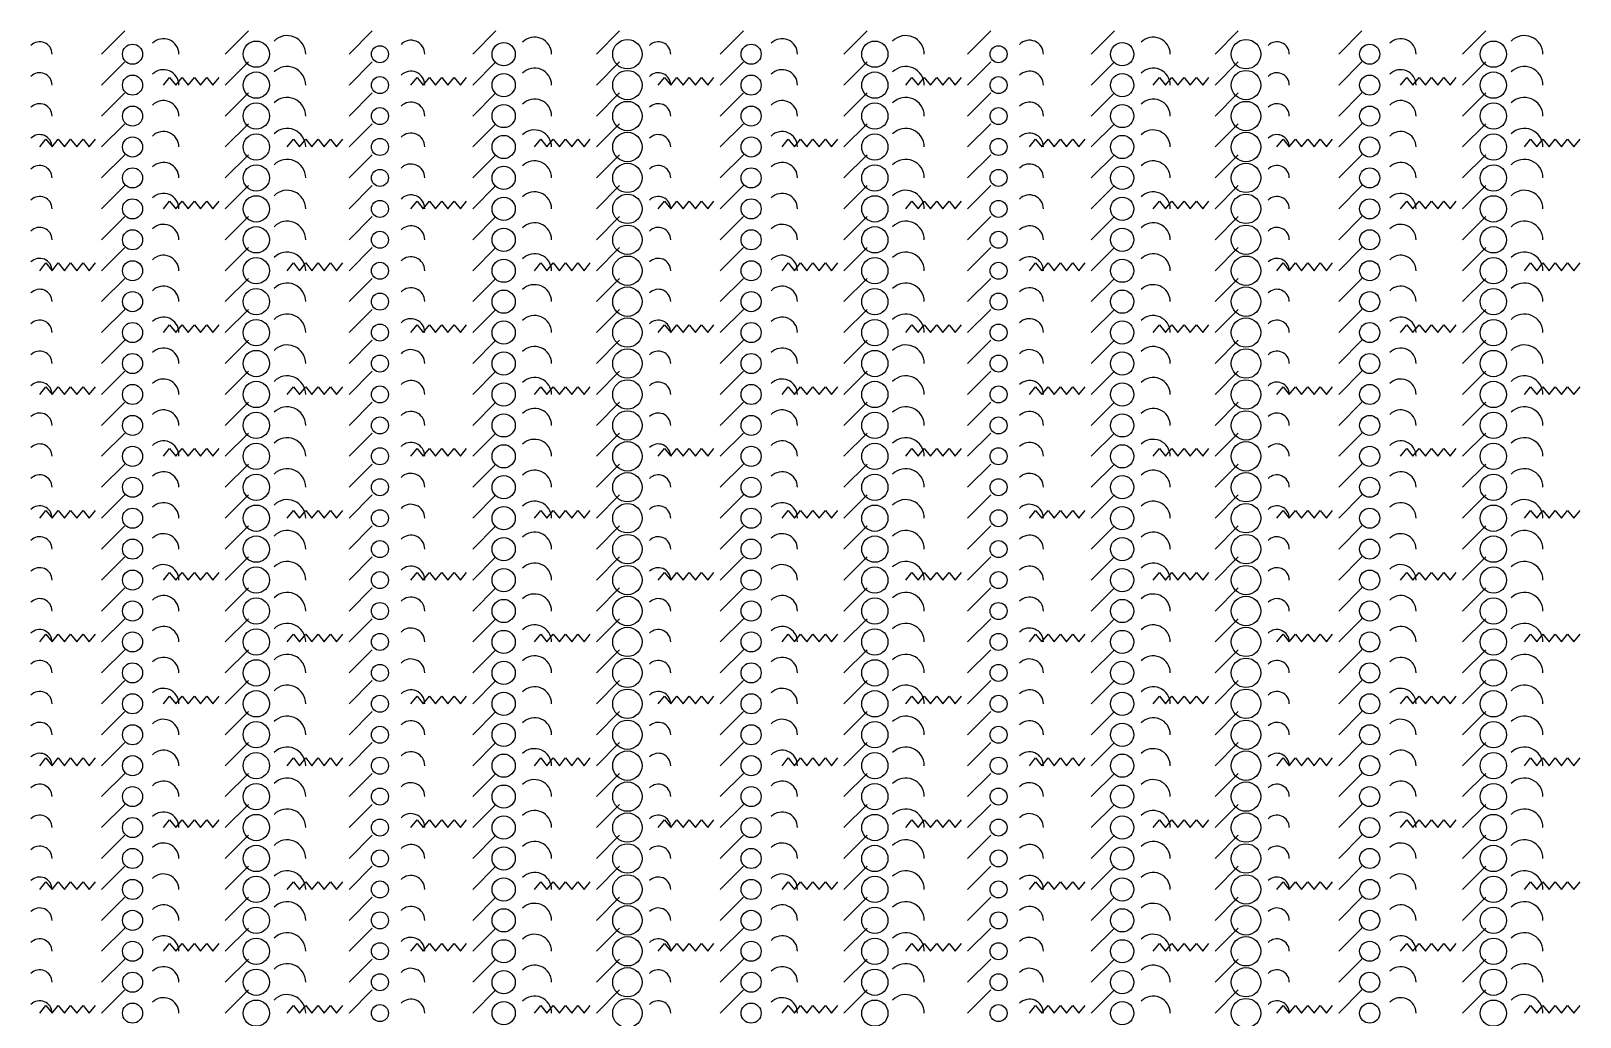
# Model space of a CAD drawing. Extents: x 0 to 1996, y -10 to 19965.
# Drawn here: x 994 to 1996, y 4358 to 4995 of the extents above; entities that cross this region are included whole.
import ezdxf

# ---------------------------------------------------------------- set-up
doc = ezdxf.new("R2010")
doc.units = 0

msp = doc.modelspace()

# ---------------------------------------------------------------- linework, layer by layer
for p, q in [((1040, 4980), (1055, 4995)), ((1120, 4980), (1135, 4995)), ((1200, 4980), (1215, 4995)), ((1280, 4980), (1295, 4995)), ((1360, 4980), (1375, 4995)), ((1440, 4980), (1455, 4995)), ((1520, 4980), (1535, 4995)), ((1600, 4980), (1615, 4995)), ((1680, 4980), (1695, 4995)), ((1760, 4980), (1775, 4995)), ((1840, 4980), (1855, 4995)), ((1920, 4980), (1935, 4995)), ((1040, 4960), (1055, 4975)), ((1120, 4960), (1135, 4975)), ((1200, 4960), (1215, 4975)), ((1280, 4960), (1295, 4975)), ((1360, 4960), (1375, 4975)), ((1440, 4960), (1455, 4975)), ((1520, 4960), (1535, 4975)), ((1600, 4960), (1615, 4975)), ((1680, 4960), (1695, 4975)), ((1760, 4960), (1775, 4975)), ((1840, 4960), (1855, 4975)), ((1920, 4960), (1935, 4975)), ((1040, 4940), (1055, 4955)), ((1120, 4940), (1135, 4955)), ((1200, 4940), (1215, 4955)), ((1280, 4940), (1295, 4955)), ((1360, 4940), (1375, 4955)), ((1440, 4940), (1455, 4955)), ((1520, 4940), (1535, 4955)), ((1600, 4940), (1615, 4955)), ((1680, 4940), (1695, 4955)), ((1760, 4940), (1775, 4955)), ((1840, 4940), (1855, 4955)), ((1920, 4940), (1935, 4955)), ((1040, 4920), (1055, 4935)), ((1120, 4920), (1135, 4935)), ((1200, 4920), (1215, 4935)), ((1280, 4920), (1295, 4935)), ((1360, 4920), (1375, 4935)), ((1440, 4920), (1455, 4935)), ((1520, 4920), (1535, 4935)), ((1600, 4920), (1615, 4935)), ((1680, 4920), (1695, 4935)), ((1760, 4920), (1775, 4935)), ((1840, 4920), (1855, 4935)), ((1920, 4920), (1935, 4935)), ((1040, 4900), (1055, 4915)), ((1120, 4900), (1135, 4915)), ((1200, 4900), (1215, 4915)), ((1280, 4900), (1295, 4915)), ((1360, 4900), (1375, 4915)), ((1440, 4900), (1455, 4915)), ((1520, 4900), (1535, 4915)), ((1600, 4900), (1615, 4915)), ((1680, 4900), (1695, 4915)), ((1760, 4900), (1775, 4915)), ((1840, 4900), (1855, 4915)), ((1920, 4900), (1935, 4915)), ((1040, 4880), (1055, 4895)), ((1120, 4880), (1135, 4895)), ((1200, 4880), (1215, 4895)), ((1280, 4880), (1295, 4895)), ((1360, 4880), (1375, 4895)), ((1440, 4880), (1455, 4895)), ((1520, 4880), (1535, 4895)), ((1600, 4880), (1615, 4895)), ((1680, 4880), (1695, 4895)), ((1760, 4880), (1775, 4895)), ((1840, 4880), (1855, 4895)), ((1920, 4880), (1935, 4895)), ((1040, 4860), (1055, 4875)), ((1120, 4860), (1135, 4875)), ((1200, 4860), (1215, 4875)), ((1280, 4860), (1295, 4875)), ((1360, 4860), (1375, 4875)), ((1440, 4860), (1455, 4875)), ((1520, 4860), (1535, 4875)), ((1600, 4860), (1615, 4875)), ((1680, 4860), (1695, 4875)), ((1760, 4860), (1775, 4875)), ((1840, 4860), (1855, 4875)), ((1920, 4860), (1935, 4875)), ((1040, 4840), (1055, 4855)), ((1120, 4840), (1135, 4855)), ((1200, 4840), (1215, 4855)), ((1280, 4840), (1295, 4855)), ((1360, 4840), (1375, 4855)), ((1440, 4840), (1455, 4855)), ((1520, 4840), (1535, 4855)), ((1600, 4840), (1615, 4855)), ((1680, 4840), (1695, 4855)), ((1760, 4840), (1775, 4855)), ((1840, 4840), (1855, 4855)), ((1920, 4840), (1935, 4855)), ((1040, 4820), (1055, 4835)), ((1120, 4820), (1135, 4835)), ((1200, 4820), (1215, 4835)), ((1280, 4820), (1295, 4835)), ((1360, 4820), (1375, 4835)), ((1440, 4820), (1455, 4835)), ((1520, 4820), (1535, 4835)), ((1600, 4820), (1615, 4835)), ((1680, 4820), (1695, 4835)), ((1760, 4820), (1775, 4835)), ((1840, 4820), (1855, 4835)), ((1920, 4820), (1935, 4835)), ((1040, 4800), (1055, 4815)), ((1120, 4800), (1135, 4815)), ((1200, 4800), (1215, 4815)), ((1280, 4800), (1295, 4815)), ((1360, 4800), (1375, 4815)), ((1440, 4800), (1455, 4815)), ((1520, 4800), (1535, 4815)), ((1600, 4800), (1615, 4815)), ((1680, 4800), (1695, 4815)), ((1760, 4800), (1775, 4815)), ((1840, 4800), (1855, 4815)), ((1920, 4800), (1935, 4815)), ((1040, 4780), (1055, 4795)), ((1120, 4780), (1135, 4795)), ((1200, 4780), (1215, 4795)), ((1280, 4780), (1295, 4795)), ((1360, 4780), (1375, 4795)), ((1440, 4780), (1455, 4795)), ((1520, 4780), (1535, 4795)), ((1600, 4780), (1615, 4795)), ((1680, 4780), (1695, 4795)), ((1760, 4780), (1775, 4795)), ((1840, 4780), (1855, 4795)), ((1920, 4780), (1935, 4795)), ((1040, 4760), (1055, 4775)), ((1120, 4760), (1135, 4775)), ((1200, 4760), (1215, 4775)), ((1280, 4760), (1295, 4775)), ((1360, 4760), (1375, 4775)), ((1440, 4760), (1455, 4775)), ((1520, 4760), (1535, 4775)), ((1600, 4760), (1615, 4775)), ((1680, 4760), (1695, 4775)), ((1760, 4760), (1775, 4775)), ((1840, 4760), (1855, 4775)), ((1920, 4760), (1935, 4775)), ((1040, 4740), (1055, 4755)), ((1120, 4740), (1135, 4755)), ((1200, 4740), (1215, 4755)), ((1280, 4740), (1295, 4755)), ((1360, 4740), (1375, 4755)), ((1440, 4740), (1455, 4755)), ((1520, 4740), (1535, 4755)), ((1600, 4740), (1615, 4755)), ((1680, 4740), (1695, 4755)), ((1760, 4740), (1775, 4755)), ((1840, 4740), (1855, 4755)), ((1920, 4740), (1935, 4755)), ((1040, 4720), (1055, 4735)), ((1120, 4720), (1135, 4735)), ((1200, 4720), (1215, 4735)), ((1280, 4720), (1295, 4735)), ((1360, 4720), (1375, 4735)), ((1440, 4720), (1455, 4735)), ((1520, 4720), (1535, 4735)), ((1600, 4720), (1615, 4735)), ((1680, 4720), (1695, 4735)), ((1760, 4720), (1775, 4735)), ((1840, 4720), (1855, 4735)), ((1920, 4720), (1935, 4735)), ((1040, 4700), (1055, 4715)), ((1120, 4700), (1135, 4715)), ((1200, 4700), (1215, 4715)), ((1280, 4700), (1295, 4715)), ((1360, 4700), (1375, 4715)), ((1440, 4700), (1455, 4715)), ((1520, 4700), (1535, 4715)), ((1600, 4700), (1615, 4715)), ((1680, 4700), (1695, 4715)), ((1760, 4700), (1775, 4715)), ((1840, 4700), (1855, 4715)), ((1920, 4700), (1935, 4715)), ((1040, 4680), (1055, 4695)), ((1120, 4680), (1135, 4695)), ((1200, 4680), (1215, 4695)), ((1280, 4680), (1295, 4695)), ((1360, 4680), (1375, 4695)), ((1440, 4680), (1455, 4695)), ((1520, 4680), (1535, 4695)), ((1600, 4680), (1615, 4695)), ((1680, 4680), (1695, 4695)), ((1760, 4680), (1775, 4695)), ((1840, 4680), (1855, 4695)), ((1920, 4680), (1935, 4695)), ((1040, 4660), (1055, 4675)), ((1120, 4660), (1135, 4675)), ((1200, 4660), (1215, 4675)), ((1280, 4660), (1295, 4675)), ((1360, 4660), (1375, 4675)), ((1440, 4660), (1455, 4675)), ((1520, 4660), (1535, 4675)), ((1600, 4660), (1615, 4675)), ((1680, 4660), (1695, 4675)), ((1760, 4660), (1775, 4675)), ((1840, 4660), (1855, 4675)), ((1920, 4660), (1935, 4675)), ((1040, 4640), (1055, 4655)), ((1120, 4640), (1135, 4655)), ((1200, 4640), (1215, 4655)), ((1280, 4640), (1295, 4655)), ((1360, 4640), (1375, 4655)), ((1440, 4640), (1455, 4655)), ((1520, 4640), (1535, 4655)), ((1600, 4640), (1615, 4655)), ((1680, 4640), (1695, 4655)), ((1760, 4640), (1775, 4655)), ((1840, 4640), (1855, 4655)), ((1920, 4640), (1935, 4655)), ((1040, 4620), (1055, 4635)), ((1120, 4620), (1135, 4635)), ((1200, 4620), (1215, 4635)), ((1280, 4620), (1295, 4635)), ((1360, 4620), (1375, 4635)), ((1440, 4620), (1455, 4635)), ((1520, 4620), (1535, 4635)), ((1600, 4620), (1615, 4635)), ((1680, 4620), (1695, 4635)), ((1760, 4620), (1775, 4635)), ((1840, 4620), (1855, 4635)), ((1920, 4620), (1935, 4635)), ((1040, 4600), (1055, 4615)), ((1120, 4600), (1135, 4615)), ((1200, 4600), (1215, 4615)), ((1280, 4600), (1295, 4615)), ((1360, 4600), (1375, 4615)), ((1440, 4600), (1455, 4615)), ((1520, 4600), (1535, 4615)), ((1600, 4600), (1615, 4615)), ((1680, 4600), (1695, 4615)), ((1760, 4600), (1775, 4615)), ((1840, 4600), (1855, 4615)), ((1920, 4600), (1935, 4615)), ((1040, 4580), (1055, 4595)), ((1120, 4580), (1135, 4595)), ((1200, 4580), (1215, 4595)), ((1280, 4580), (1295, 4595)), ((1360, 4580), (1375, 4595)), ((1440, 4580), (1455, 4595)), ((1520, 4580), (1535, 4595)), ((1600, 4580), (1615, 4595)), ((1680, 4580), (1695, 4595)), ((1760, 4580), (1775, 4595)), ((1840, 4580), (1855, 4595)), ((1920, 4580), (1935, 4595)), ((1040, 4560), (1055, 4575)), ((1120, 4560), (1135, 4575)), ((1200, 4560), (1215, 4575)), ((1280, 4560), (1295, 4575)), ((1360, 4560), (1375, 4575)), ((1440, 4560), (1455, 4575)), ((1520, 4560), (1535, 4575)), ((1600, 4560), (1615, 4575)), ((1680, 4560), (1695, 4575)), ((1760, 4560), (1775, 4575)), ((1840, 4560), (1855, 4575)), ((1920, 4560), (1935, 4575)), ((1040, 4540), (1055, 4555)), ((1120, 4540), (1135, 4555)), ((1200, 4540), (1215, 4555)), ((1280, 4540), (1295, 4555)), ((1360, 4540), (1375, 4555)), ((1440, 4540), (1455, 4555)), ((1520, 4540), (1535, 4555)), ((1600, 4540), (1615, 4555)), ((1680, 4540), (1695, 4555)), ((1760, 4540), (1775, 4555)), ((1840, 4540), (1855, 4555)), ((1920, 4540), (1935, 4555)), ((1040, 4520), (1055, 4535)), ((1120, 4520), (1135, 4535)), ((1200, 4520), (1215, 4535)), ((1280, 4520), (1295, 4535)), ((1360, 4520), (1375, 4535)), ((1440, 4520), (1455, 4535)), ((1520, 4520), (1535, 4535)), ((1600, 4520), (1615, 4535)), ((1680, 4520), (1695, 4535)), ((1760, 4520), (1775, 4535)), ((1840, 4520), (1855, 4535)), ((1920, 4520), (1935, 4535)), ((1040, 4500), (1055, 4515)), ((1120, 4500), (1135, 4515)), ((1200, 4500), (1215, 4515)), ((1280, 4500), (1295, 4515)), ((1360, 4500), (1375, 4515)), ((1440, 4500), (1455, 4515)), ((1520, 4500), (1535, 4515)), ((1600, 4500), (1615, 4515)), ((1680, 4500), (1695, 4515)), ((1760, 4500), (1775, 4515)), ((1840, 4500), (1855, 4515)), ((1920, 4500), (1935, 4515)), ((1040, 4480), (1055, 4495)), ((1120, 4480), (1135, 4495)), ((1200, 4480), (1215, 4495)), ((1280, 4480), (1295, 4495)), ((1360, 4480), (1375, 4495)), ((1440, 4480), (1455, 4495)), ((1520, 4480), (1535, 4495)), ((1600, 4480), (1615, 4495)), ((1680, 4480), (1695, 4495)), ((1760, 4480), (1775, 4495)), ((1840, 4480), (1855, 4495)), ((1920, 4480), (1935, 4495)), ((1040, 4460), (1055, 4475)), ((1120, 4460), (1135, 4475)), ((1200, 4460), (1215, 4475)), ((1280, 4460), (1295, 4475)), ((1360, 4460), (1375, 4475)), ((1440, 4460), (1455, 4475)), ((1520, 4460), (1535, 4475)), ((1600, 4460), (1615, 4475)), ((1680, 4460), (1695, 4475)), ((1760, 4460), (1775, 4475)), ((1840, 4460), (1855, 4475)), ((1920, 4460), (1935, 4475)), ((1040, 4440), (1055, 4455)), ((1120, 4440), (1135, 4455)), ((1200, 4440), (1215, 4455)), ((1280, 4440), (1295, 4455)), ((1360, 4440), (1375, 4455)), ((1440, 4440), (1455, 4455)), ((1520, 4440), (1535, 4455)), ((1600, 4440), (1615, 4455)), ((1680, 4440), (1695, 4455)), ((1760, 4440), (1775, 4455)), ((1840, 4440), (1855, 4455)), ((1920, 4440), (1935, 4455)), ((1040, 4420), (1055, 4435)), ((1120, 4420), (1135, 4435)), ((1200, 4420), (1215, 4435)), ((1280, 4420), (1295, 4435)), ((1360, 4420), (1375, 4435)), ((1440, 4420), (1455, 4435)), ((1520, 4420), (1535, 4435)), ((1600, 4420), (1615, 4435)), ((1680, 4420), (1695, 4435)), ((1760, 4420), (1775, 4435)), ((1840, 4420), (1855, 4435)), ((1920, 4420), (1935, 4435)), ((1040, 4400), (1055, 4415)), ((1120, 4400), (1135, 4415)), ((1200, 4400), (1215, 4415)), ((1280, 4400), (1295, 4415)), ((1360, 4400), (1375, 4415)), ((1440, 4400), (1455, 4415)), ((1520, 4400), (1535, 4415)), ((1600, 4400), (1615, 4415)), ((1680, 4400), (1695, 4415)), ((1760, 4400), (1775, 4415)), ((1840, 4400), (1855, 4415)), ((1920, 4400), (1935, 4415)), ((1040, 4380), (1055, 4395)), ((1120, 4380), (1135, 4395)), ((1200, 4380), (1215, 4395)), ((1280, 4380), (1295, 4395)), ((1360, 4380), (1375, 4395)), ((1440, 4380), (1455, 4395)), ((1520, 4380), (1535, 4395)), ((1600, 4380), (1615, 4395)), ((1680, 4380), (1695, 4395)), ((1760, 4380), (1775, 4395)), ((1840, 4380), (1855, 4395)), ((1920, 4380), (1935, 4395)), ((1040, 4360), (1055, 4375)), ((1120, 4360), (1135, 4375)), ((1200, 4360), (1215, 4375)), ((1280, 4360), (1295, 4375)), ((1360, 4360), (1375, 4375)), ((1440, 4360), (1455, 4375)), ((1520, 4360), (1535, 4375)), ((1600, 4360), (1615, 4375)), ((1680, 4360), (1695, 4375)), ((1760, 4360), (1775, 4375)), ((1840, 4360), (1855, 4375)), ((1920, 4360), (1935, 4375))]:
    msp.add_line(p, q)
for points in [[(1080, 4960), (1084, 4965), (1088, 4960), (1092, 4965), (1096, 4960), (1100, 4965), (1104, 4960), (1108, 4965), (1112, 4960), (1116, 4965)], [(1240, 4960), (1244, 4965), (1248, 4960), (1252, 4965), (1256, 4960), (1260, 4965), (1264, 4960), (1268, 4965), (1272, 4960), (1276, 4965)], [(1400, 4960), (1404, 4965), (1408, 4960), (1412, 4965), (1416, 4960), (1420, 4965), (1424, 4960), (1428, 4965), (1432, 4960), (1436, 4965)], [(1560, 4960), (1564, 4965), (1568, 4960), (1572, 4965), (1576, 4960), (1580, 4965), (1584, 4960), (1588, 4965), (1592, 4960), (1596, 4965)], [(1720, 4960), (1724, 4965), (1728, 4960), (1732, 4965), (1736, 4960), (1740, 4965), (1744, 4960), (1748, 4965), (1752, 4960), (1756, 4965)], [(1880, 4960), (1884, 4965), (1888, 4960), (1892, 4965), (1896, 4960), (1900, 4965), (1904, 4960), (1908, 4965), (1912, 4960), (1916, 4965)], [(1000, 4920), (1004, 4925), (1008, 4920), (1012, 4925), (1016, 4920), (1020, 4925), (1024, 4920), (1028, 4925), (1032, 4920), (1036, 4925)], [(1160, 4920), (1164, 4925), (1168, 4920), (1172, 4925), (1176, 4920), (1180, 4925), (1184, 4920), (1188, 4925), (1192, 4920), (1196, 4925)], [(1320, 4920), (1324, 4925), (1328, 4920), (1332, 4925), (1336, 4920), (1340, 4925), (1344, 4920), (1348, 4925), (1352, 4920), (1356, 4925)], [(1480, 4920), (1484, 4925), (1488, 4920), (1492, 4925), (1496, 4920), (1500, 4925), (1504, 4920), (1508, 4925), (1512, 4920), (1516, 4925)], [(1640, 4920), (1644, 4925), (1648, 4920), (1652, 4925), (1656, 4920), (1660, 4925), (1664, 4920), (1668, 4925), (1672, 4920), (1676, 4925)], [(1800, 4920), (1804, 4925), (1808, 4920), (1812, 4925), (1816, 4920), (1820, 4925), (1824, 4920), (1828, 4925), (1832, 4920), (1836, 4925)], [(1960, 4920), (1964, 4925), (1968, 4920), (1972, 4925), (1976, 4920), (1980, 4925), (1984, 4920), (1988, 4925), (1992, 4920), (1996, 4925)], [(1080, 4880), (1084, 4885), (1088, 4880), (1092, 4885), (1096, 4880), (1100, 4885), (1104, 4880), (1108, 4885), (1112, 4880), (1116, 4885)], [(1240, 4880), (1244, 4885), (1248, 4880), (1252, 4885), (1256, 4880), (1260, 4885), (1264, 4880), (1268, 4885), (1272, 4880), (1276, 4885)], [(1400, 4880), (1404, 4885), (1408, 4880), (1412, 4885), (1416, 4880), (1420, 4885), (1424, 4880), (1428, 4885), (1432, 4880), (1436, 4885)], [(1560, 4880), (1564, 4885), (1568, 4880), (1572, 4885), (1576, 4880), (1580, 4885), (1584, 4880), (1588, 4885), (1592, 4880), (1596, 4885)], [(1720, 4880), (1724, 4885), (1728, 4880), (1732, 4885), (1736, 4880), (1740, 4885), (1744, 4880), (1748, 4885), (1752, 4880), (1756, 4885)], [(1880, 4880), (1884, 4885), (1888, 4880), (1892, 4885), (1896, 4880), (1900, 4885), (1904, 4880), (1908, 4885), (1912, 4880), (1916, 4885)], [(1000, 4840), (1004, 4845), (1008, 4840), (1012, 4845), (1016, 4840), (1020, 4845), (1024, 4840), (1028, 4845), (1032, 4840), (1036, 4845)], [(1160, 4840), (1164, 4845), (1168, 4840), (1172, 4845), (1176, 4840), (1180, 4845), (1184, 4840), (1188, 4845), (1192, 4840), (1196, 4845)], [(1320, 4840), (1324, 4845), (1328, 4840), (1332, 4845), (1336, 4840), (1340, 4845), (1344, 4840), (1348, 4845), (1352, 4840), (1356, 4845)], [(1480, 4840), (1484, 4845), (1488, 4840), (1492, 4845), (1496, 4840), (1500, 4845), (1504, 4840), (1508, 4845), (1512, 4840), (1516, 4845)], [(1640, 4840), (1644, 4845), (1648, 4840), (1652, 4845), (1656, 4840), (1660, 4845), (1664, 4840), (1668, 4845), (1672, 4840), (1676, 4845)], [(1800, 4840), (1804, 4845), (1808, 4840), (1812, 4845), (1816, 4840), (1820, 4845), (1824, 4840), (1828, 4845), (1832, 4840), (1836, 4845)], [(1960, 4840), (1964, 4845), (1968, 4840), (1972, 4845), (1976, 4840), (1980, 4845), (1984, 4840), (1988, 4845), (1992, 4840), (1996, 4845)], [(1080, 4800), (1084, 4805), (1088, 4800), (1092, 4805), (1096, 4800), (1100, 4805), (1104, 4800), (1108, 4805), (1112, 4800), (1116, 4805)], [(1240, 4800), (1244, 4805), (1248, 4800), (1252, 4805), (1256, 4800), (1260, 4805), (1264, 4800), (1268, 4805), (1272, 4800), (1276, 4805)], [(1400, 4800), (1404, 4805), (1408, 4800), (1412, 4805), (1416, 4800), (1420, 4805), (1424, 4800), (1428, 4805), (1432, 4800), (1436, 4805)], [(1560, 4800), (1564, 4805), (1568, 4800), (1572, 4805), (1576, 4800), (1580, 4805), (1584, 4800), (1588, 4805), (1592, 4800), (1596, 4805)], [(1720, 4800), (1724, 4805), (1728, 4800), (1732, 4805), (1736, 4800), (1740, 4805), (1744, 4800), (1748, 4805), (1752, 4800), (1756, 4805)], [(1880, 4800), (1884, 4805), (1888, 4800), (1892, 4805), (1896, 4800), (1900, 4805), (1904, 4800), (1908, 4805), (1912, 4800), (1916, 4805)], [(1000, 4760), (1004, 4765), (1008, 4760), (1012, 4765), (1016, 4760), (1020, 4765), (1024, 4760), (1028, 4765), (1032, 4760), (1036, 4765)], [(1160, 4760), (1164, 4765), (1168, 4760), (1172, 4765), (1176, 4760), (1180, 4765), (1184, 4760), (1188, 4765), (1192, 4760), (1196, 4765)], [(1320, 4760), (1324, 4765), (1328, 4760), (1332, 4765), (1336, 4760), (1340, 4765), (1344, 4760), (1348, 4765), (1352, 4760), (1356, 4765)], [(1480, 4760), (1484, 4765), (1488, 4760), (1492, 4765), (1496, 4760), (1500, 4765), (1504, 4760), (1508, 4765), (1512, 4760), (1516, 4765)], [(1640, 4760), (1644, 4765), (1648, 4760), (1652, 4765), (1656, 4760), (1660, 4765), (1664, 4760), (1668, 4765), (1672, 4760), (1676, 4765)], [(1800, 4760), (1804, 4765), (1808, 4760), (1812, 4765), (1816, 4760), (1820, 4765), (1824, 4760), (1828, 4765), (1832, 4760), (1836, 4765)], [(1960, 4760), (1964, 4765), (1968, 4760), (1972, 4765), (1976, 4760), (1980, 4765), (1984, 4760), (1988, 4765), (1992, 4760), (1996, 4765)], [(1080, 4720), (1084, 4725), (1088, 4720), (1092, 4725), (1096, 4720), (1100, 4725), (1104, 4720), (1108, 4725), (1112, 4720), (1116, 4725)], [(1240, 4720), (1244, 4725), (1248, 4720), (1252, 4725), (1256, 4720), (1260, 4725), (1264, 4720), (1268, 4725), (1272, 4720), (1276, 4725)], [(1400, 4720), (1404, 4725), (1408, 4720), (1412, 4725), (1416, 4720), (1420, 4725), (1424, 4720), (1428, 4725), (1432, 4720), (1436, 4725)], [(1560, 4720), (1564, 4725), (1568, 4720), (1572, 4725), (1576, 4720), (1580, 4725), (1584, 4720), (1588, 4725), (1592, 4720), (1596, 4725)], [(1720, 4720), (1724, 4725), (1728, 4720), (1732, 4725), (1736, 4720), (1740, 4725), (1744, 4720), (1748, 4725), (1752, 4720), (1756, 4725)], [(1880, 4720), (1884, 4725), (1888, 4720), (1892, 4725), (1896, 4720), (1900, 4725), (1904, 4720), (1908, 4725), (1912, 4720), (1916, 4725)], [(1000, 4680), (1004, 4685), (1008, 4680), (1012, 4685), (1016, 4680), (1020, 4685), (1024, 4680), (1028, 4685), (1032, 4680), (1036, 4685)], [(1160, 4680), (1164, 4685), (1168, 4680), (1172, 4685), (1176, 4680), (1180, 4685), (1184, 4680), (1188, 4685), (1192, 4680), (1196, 4685)], [(1320, 4680), (1324, 4685), (1328, 4680), (1332, 4685), (1336, 4680), (1340, 4685), (1344, 4680), (1348, 4685), (1352, 4680), (1356, 4685)], [(1480, 4680), (1484, 4685), (1488, 4680), (1492, 4685), (1496, 4680), (1500, 4685), (1504, 4680), (1508, 4685), (1512, 4680), (1516, 4685)], [(1640, 4680), (1644, 4685), (1648, 4680), (1652, 4685), (1656, 4680), (1660, 4685), (1664, 4680), (1668, 4685), (1672, 4680), (1676, 4685)], [(1800, 4680), (1804, 4685), (1808, 4680), (1812, 4685), (1816, 4680), (1820, 4685), (1824, 4680), (1828, 4685), (1832, 4680), (1836, 4685)], [(1960, 4680), (1964, 4685), (1968, 4680), (1972, 4685), (1976, 4680), (1980, 4685), (1984, 4680), (1988, 4685), (1992, 4680), (1996, 4685)], [(1080, 4640), (1084, 4645), (1088, 4640), (1092, 4645), (1096, 4640), (1100, 4645), (1104, 4640), (1108, 4645), (1112, 4640), (1116, 4645)], [(1240, 4640), (1244, 4645), (1248, 4640), (1252, 4645), (1256, 4640), (1260, 4645), (1264, 4640), (1268, 4645), (1272, 4640), (1276, 4645)], [(1400, 4640), (1404, 4645), (1408, 4640), (1412, 4645), (1416, 4640), (1420, 4645), (1424, 4640), (1428, 4645), (1432, 4640), (1436, 4645)], [(1560, 4640), (1564, 4645), (1568, 4640), (1572, 4645), (1576, 4640), (1580, 4645), (1584, 4640), (1588, 4645), (1592, 4640), (1596, 4645)], [(1720, 4640), (1724, 4645), (1728, 4640), (1732, 4645), (1736, 4640), (1740, 4645), (1744, 4640), (1748, 4645), (1752, 4640), (1756, 4645)], [(1880, 4640), (1884, 4645), (1888, 4640), (1892, 4645), (1896, 4640), (1900, 4645), (1904, 4640), (1908, 4645), (1912, 4640), (1916, 4645)], [(1000, 4600), (1004, 4605), (1008, 4600), (1012, 4605), (1016, 4600), (1020, 4605), (1024, 4600), (1028, 4605), (1032, 4600), (1036, 4605)], [(1160, 4600), (1164, 4605), (1168, 4600), (1172, 4605), (1176, 4600), (1180, 4605), (1184, 4600), (1188, 4605), (1192, 4600), (1196, 4605)], [(1320, 4600), (1324, 4605), (1328, 4600), (1332, 4605), (1336, 4600), (1340, 4605), (1344, 4600), (1348, 4605), (1352, 4600), (1356, 4605)], [(1480, 4600), (1484, 4605), (1488, 4600), (1492, 4605), (1496, 4600), (1500, 4605), (1504, 4600), (1508, 4605), (1512, 4600), (1516, 4605)], [(1640, 4600), (1644, 4605), (1648, 4600), (1652, 4605), (1656, 4600), (1660, 4605), (1664, 4600), (1668, 4605), (1672, 4600), (1676, 4605)], [(1800, 4600), (1804, 4605), (1808, 4600), (1812, 4605), (1816, 4600), (1820, 4605), (1824, 4600), (1828, 4605), (1832, 4600), (1836, 4605)], [(1960, 4600), (1964, 4605), (1968, 4600), (1972, 4605), (1976, 4600), (1980, 4605), (1984, 4600), (1988, 4605), (1992, 4600), (1996, 4605)], [(1080, 4560), (1084, 4565), (1088, 4560), (1092, 4565), (1096, 4560), (1100, 4565), (1104, 4560), (1108, 4565), (1112, 4560), (1116, 4565)], [(1240, 4560), (1244, 4565), (1248, 4560), (1252, 4565), (1256, 4560), (1260, 4565), (1264, 4560), (1268, 4565), (1272, 4560), (1276, 4565)], [(1400, 4560), (1404, 4565), (1408, 4560), (1412, 4565), (1416, 4560), (1420, 4565), (1424, 4560), (1428, 4565), (1432, 4560), (1436, 4565)], [(1560, 4560), (1564, 4565), (1568, 4560), (1572, 4565), (1576, 4560), (1580, 4565), (1584, 4560), (1588, 4565), (1592, 4560), (1596, 4565)], [(1720, 4560), (1724, 4565), (1728, 4560), (1732, 4565), (1736, 4560), (1740, 4565), (1744, 4560), (1748, 4565), (1752, 4560), (1756, 4565)], [(1880, 4560), (1884, 4565), (1888, 4560), (1892, 4565), (1896, 4560), (1900, 4565), (1904, 4560), (1908, 4565), (1912, 4560), (1916, 4565)], [(1000, 4520), (1004, 4525), (1008, 4520), (1012, 4525), (1016, 4520), (1020, 4525), (1024, 4520), (1028, 4525), (1032, 4520), (1036, 4525)], [(1160, 4520), (1164, 4525), (1168, 4520), (1172, 4525), (1176, 4520), (1180, 4525), (1184, 4520), (1188, 4525), (1192, 4520), (1196, 4525)], [(1320, 4520), (1324, 4525), (1328, 4520), (1332, 4525), (1336, 4520), (1340, 4525), (1344, 4520), (1348, 4525), (1352, 4520), (1356, 4525)], [(1480, 4520), (1484, 4525), (1488, 4520), (1492, 4525), (1496, 4520), (1500, 4525), (1504, 4520), (1508, 4525), (1512, 4520), (1516, 4525)], [(1640, 4520), (1644, 4525), (1648, 4520), (1652, 4525), (1656, 4520), (1660, 4525), (1664, 4520), (1668, 4525), (1672, 4520), (1676, 4525)], [(1800, 4520), (1804, 4525), (1808, 4520), (1812, 4525), (1816, 4520), (1820, 4525), (1824, 4520), (1828, 4525), (1832, 4520), (1836, 4525)], [(1960, 4520), (1964, 4525), (1968, 4520), (1972, 4525), (1976, 4520), (1980, 4525), (1984, 4520), (1988, 4525), (1992, 4520), (1996, 4525)], [(1080, 4480), (1084, 4485), (1088, 4480), (1092, 4485), (1096, 4480), (1100, 4485), (1104, 4480), (1108, 4485), (1112, 4480), (1116, 4485)], [(1240, 4480), (1244, 4485), (1248, 4480), (1252, 4485), (1256, 4480), (1260, 4485), (1264, 4480), (1268, 4485), (1272, 4480), (1276, 4485)], [(1400, 4480), (1404, 4485), (1408, 4480), (1412, 4485), (1416, 4480), (1420, 4485), (1424, 4480), (1428, 4485), (1432, 4480), (1436, 4485)], [(1560, 4480), (1564, 4485), (1568, 4480), (1572, 4485), (1576, 4480), (1580, 4485), (1584, 4480), (1588, 4485), (1592, 4480), (1596, 4485)], [(1720, 4480), (1724, 4485), (1728, 4480), (1732, 4485), (1736, 4480), (1740, 4485), (1744, 4480), (1748, 4485), (1752, 4480), (1756, 4485)], [(1880, 4480), (1884, 4485), (1888, 4480), (1892, 4485), (1896, 4480), (1900, 4485), (1904, 4480), (1908, 4485), (1912, 4480), (1916, 4485)], [(1000, 4440), (1004, 4445), (1008, 4440), (1012, 4445), (1016, 4440), (1020, 4445), (1024, 4440), (1028, 4445), (1032, 4440), (1036, 4445)], [(1160, 4440), (1164, 4445), (1168, 4440), (1172, 4445), (1176, 4440), (1180, 4445), (1184, 4440), (1188, 4445), (1192, 4440), (1196, 4445)], [(1320, 4440), (1324, 4445), (1328, 4440), (1332, 4445), (1336, 4440), (1340, 4445), (1344, 4440), (1348, 4445), (1352, 4440), (1356, 4445)], [(1480, 4440), (1484, 4445), (1488, 4440), (1492, 4445), (1496, 4440), (1500, 4445), (1504, 4440), (1508, 4445), (1512, 4440), (1516, 4445)], [(1640, 4440), (1644, 4445), (1648, 4440), (1652, 4445), (1656, 4440), (1660, 4445), (1664, 4440), (1668, 4445), (1672, 4440), (1676, 4445)], [(1800, 4440), (1804, 4445), (1808, 4440), (1812, 4445), (1816, 4440), (1820, 4445), (1824, 4440), (1828, 4445), (1832, 4440), (1836, 4445)], [(1960, 4440), (1964, 4445), (1968, 4440), (1972, 4445), (1976, 4440), (1980, 4445), (1984, 4440), (1988, 4445), (1992, 4440), (1996, 4445)], [(1080, 4400), (1084, 4405), (1088, 4400), (1092, 4405), (1096, 4400), (1100, 4405), (1104, 4400), (1108, 4405), (1112, 4400), (1116, 4405)], [(1240, 4400), (1244, 4405), (1248, 4400), (1252, 4405), (1256, 4400), (1260, 4405), (1264, 4400), (1268, 4405), (1272, 4400), (1276, 4405)], [(1400, 4400), (1404, 4405), (1408, 4400), (1412, 4405), (1416, 4400), (1420, 4405), (1424, 4400), (1428, 4405), (1432, 4400), (1436, 4405)], [(1560, 4400), (1564, 4405), (1568, 4400), (1572, 4405), (1576, 4400), (1580, 4405), (1584, 4400), (1588, 4405), (1592, 4400), (1596, 4405)], [(1720, 4400), (1724, 4405), (1728, 4400), (1732, 4405), (1736, 4400), (1740, 4405), (1744, 4400), (1748, 4405), (1752, 4400), (1756, 4405)], [(1880, 4400), (1884, 4405), (1888, 4400), (1892, 4405), (1896, 4400), (1900, 4405), (1904, 4400), (1908, 4405), (1912, 4400), (1916, 4405)], [(1000, 4360), (1004, 4365), (1008, 4360), (1012, 4365), (1016, 4360), (1020, 4365), (1024, 4360), (1028, 4365), (1032, 4360), (1036, 4365)], [(1160, 4360), (1164, 4365), (1168, 4360), (1172, 4365), (1176, 4360), (1180, 4365), (1184, 4360), (1188, 4365), (1192, 4360), (1196, 4365)], [(1320, 4360), (1324, 4365), (1328, 4360), (1332, 4365), (1336, 4360), (1340, 4365), (1344, 4360), (1348, 4365), (1352, 4360), (1356, 4365)], [(1480, 4360), (1484, 4365), (1488, 4360), (1492, 4365), (1496, 4360), (1500, 4365), (1504, 4360), (1508, 4365), (1512, 4360), (1516, 4365)], [(1640, 4360), (1644, 4365), (1648, 4360), (1652, 4365), (1656, 4360), (1660, 4365), (1664, 4360), (1668, 4365), (1672, 4360), (1676, 4365)], [(1800, 4360), (1804, 4365), (1808, 4360), (1812, 4365), (1816, 4360), (1820, 4365), (1824, 4360), (1828, 4365), (1832, 4360), (1836, 4365)], [(1960, 4360), (1964, 4365), (1968, 4360), (1972, 4365), (1976, 4360), (1980, 4365), (1984, 4360), (1988, 4365), (1992, 4360), (1996, 4365)]]:
    msp.add_lwpolyline(points)
for centre, radius in [((1140, 4980), 8.5), ((1380, 4980), 9.5), ((1540, 4980), 8.5), ((1780, 4980), 9.5), ((1940, 4980), 8.5), ((1060, 4980), 6.5), ((1220, 4980), 5.5), ((1300, 4980), 7.5), ((1460, 4980), 6.5), ((1620, 4980), 5.5), ((1700, 4980), 7.5), ((1860, 4980), 6.5), ((1140, 4960), 8.5), ((1380, 4960), 9.5), ((1540, 4960), 8.5), ((1780, 4960), 9.5), ((1940, 4960), 8.5), ((1060, 4960), 6.5), ((1220, 4960), 5.5), ((1300, 4960), 7.5), ((1460, 4960), 6.5), ((1620, 4960), 5.5), ((1700, 4960), 7.5), ((1860, 4960), 6.5), ((1140, 4940), 8.5), ((1380, 4940), 9.5), ((1540, 4940), 8.5), ((1780, 4940), 9.5), ((1940, 4940), 8.5), ((1060, 4940), 6.5), ((1220, 4940), 5.5), ((1300, 4940), 7.5), ((1460, 4940), 6.5), ((1620, 4940), 5.5), ((1700, 4940), 7.5), ((1860, 4940), 6.5), ((1140, 4920), 8.5), ((1380, 4920), 9.5), ((1540, 4920), 8.5), ((1780, 4920), 9.5), ((1940, 4920), 8.5), ((1060, 4920), 6.5), ((1220, 4920), 5.5), ((1300, 4920), 7.5), ((1460, 4920), 6.5), ((1620, 4920), 5.5), ((1700, 4920), 7.5), ((1860, 4920), 6.5), ((1140, 4900), 8.5), ((1380, 4900), 9.5), ((1540, 4900), 8.5), ((1780, 4900), 9.5), ((1940, 4900), 8.5), ((1060, 4900), 6.5), ((1220, 4900), 5.5), ((1300, 4900), 7.5), ((1460, 4900), 6.5), ((1620, 4900), 5.5), ((1700, 4900), 7.5), ((1860, 4900), 6.5), ((1140, 4880), 8.5), ((1380, 4880), 9.5), ((1540, 4880), 8.5), ((1780, 4880), 9.5), ((1940, 4880), 8.5), ((1060, 4880), 6.5), ((1220, 4880), 5.5), ((1300, 4880), 7.5), ((1460, 4880), 6.5), ((1620, 4880), 5.5), ((1700, 4880), 7.5), ((1860, 4880), 6.5), ((1140, 4860), 8.5), ((1380, 4860), 9.5), ((1540, 4860), 8.5), ((1780, 4860), 9.5), ((1940, 4860), 8.5), ((1060, 4860), 6.5), ((1220, 4860), 5.5), ((1300, 4860), 7.5), ((1460, 4860), 6.5), ((1620, 4860), 5.5), ((1700, 4860), 7.5), ((1860, 4860), 6.5), ((1140, 4840), 8.5), ((1380, 4840), 9.5), ((1540, 4840), 8.5), ((1780, 4840), 9.5), ((1940, 4840), 8.5), ((1060, 4840), 6.5), ((1220, 4840), 5.5), ((1300, 4840), 7.5), ((1460, 4840), 6.5), ((1620, 4840), 5.5), ((1700, 4840), 7.5), ((1860, 4840), 6.5), ((1140, 4820), 8.5), ((1380, 4820), 9.5), ((1540, 4820), 8.5), ((1780, 4820), 9.5), ((1940, 4820), 8.5), ((1060, 4820), 6.5), ((1220, 4820), 5.5), ((1300, 4820), 7.5), ((1460, 4820), 6.5), ((1620, 4820), 5.5), ((1700, 4820), 7.5), ((1860, 4820), 6.5), ((1140, 4800), 8.5), ((1380, 4800), 9.5), ((1540, 4800), 8.5), ((1780, 4800), 9.5), ((1940, 4800), 8.5), ((1060, 4800), 6.5), ((1220, 4800), 5.5), ((1300, 4800), 7.5), ((1460, 4800), 6.5), ((1620, 4800), 5.5), ((1700, 4800), 7.5), ((1860, 4800), 6.5), ((1140, 4780), 8.5), ((1380, 4780), 9.5), ((1540, 4780), 8.5), ((1780, 4780), 9.5), ((1940, 4780), 8.5), ((1060, 4780), 6.5), ((1220, 4780), 5.5), ((1300, 4780), 7.5), ((1460, 4780), 6.5), ((1620, 4780), 5.5), ((1700, 4780), 7.5), ((1860, 4780), 6.5), ((1140, 4760), 8.5), ((1380, 4760), 9.5), ((1540, 4760), 8.5), ((1780, 4760), 9.5), ((1940, 4760), 8.5), ((1060, 4760), 6.5), ((1220, 4760), 5.5), ((1300, 4760), 7.5), ((1460, 4760), 6.5), ((1620, 4760), 5.5), ((1700, 4760), 7.5), ((1860, 4760), 6.5), ((1140, 4740), 8.5), ((1380, 4740), 9.5), ((1540, 4740), 8.5), ((1780, 4740), 9.5), ((1940, 4740), 8.5), ((1060, 4740), 6.5), ((1220, 4740), 5.5), ((1300, 4740), 7.5), ((1460, 4740), 6.5), ((1620, 4740), 5.5), ((1700, 4740), 7.5), ((1860, 4740), 6.5), ((1140, 4720), 8.5), ((1380, 4720), 9.5), ((1540, 4720), 8.5), ((1780, 4720), 9.5), ((1940, 4720), 8.5), ((1060, 4720), 6.5), ((1220, 4720), 5.5), ((1300, 4720), 7.5), ((1460, 4720), 6.5), ((1620, 4720), 5.5), ((1700, 4720), 7.5), ((1860, 4720), 6.5), ((1140, 4700), 8.5), ((1380, 4700), 9.5), ((1540, 4700), 8.5), ((1780, 4700), 9.5), ((1940, 4700), 8.5), ((1060, 4700), 6.5), ((1220, 4700), 5.5), ((1300, 4700), 7.5), ((1460, 4700), 6.5), ((1620, 4700), 5.5), ((1700, 4700), 7.5), ((1860, 4700), 6.5), ((1140, 4680), 8.5), ((1380, 4680), 9.5), ((1540, 4680), 8.5), ((1780, 4680), 9.5), ((1940, 4680), 8.5), ((1060, 4680), 6.5), ((1220, 4680), 5.5), ((1300, 4680), 7.5), ((1460, 4680), 6.5), ((1620, 4680), 5.5), ((1700, 4680), 7.5), ((1860, 4680), 6.5), ((1140, 4660), 8.5), ((1380, 4660), 9.5), ((1540, 4660), 8.5), ((1780, 4660), 9.5), ((1940, 4660), 8.5), ((1060, 4660), 6.5), ((1220, 4660), 5.5), ((1300, 4660), 7.5), ((1460, 4660), 6.5), ((1620, 4660), 5.5), ((1700, 4660), 7.5), ((1860, 4660), 6.5), ((1140, 4640), 8.5), ((1380, 4640), 9.5), ((1540, 4640), 8.5), ((1780, 4640), 9.5), ((1940, 4640), 8.5), ((1060, 4640), 6.5), ((1220, 4640), 5.5), ((1300, 4640), 7.5), ((1460, 4640), 6.5), ((1620, 4640), 5.5), ((1700, 4640), 7.5), ((1860, 4640), 6.5), ((1140, 4620), 8.5), ((1380, 4620), 9.5), ((1540, 4620), 8.5), ((1780, 4620), 9.5), ((1940, 4620), 8.5), ((1060, 4620), 6.5), ((1220, 4620), 5.5), ((1300, 4620), 7.5), ((1460, 4620), 6.5), ((1620, 4620), 5.5), ((1700, 4620), 7.5), ((1860, 4620), 6.5), ((1140, 4600), 8.5), ((1380, 4600), 9.5), ((1540, 4600), 8.5), ((1780, 4600), 9.5), ((1940, 4600), 8.5), ((1060, 4600), 6.5), ((1220, 4600), 5.5), ((1300, 4600), 7.5), ((1460, 4600), 6.5), ((1620, 4600), 5.5), ((1700, 4600), 7.5), ((1860, 4600), 6.5), ((1140, 4580), 8.5), ((1380, 4580), 9.5), ((1540, 4580), 8.5), ((1780, 4580), 9.5), ((1940, 4580), 8.5), ((1060, 4580), 6.5), ((1220, 4580), 5.5), ((1300, 4580), 7.5), ((1460, 4580), 6.5), ((1620, 4580), 5.5), ((1700, 4580), 7.5), ((1860, 4580), 6.5), ((1140, 4560), 8.5), ((1380, 4560), 9.5), ((1540, 4560), 8.5), ((1780, 4560), 9.5), ((1940, 4560), 8.5), ((1060, 4560), 6.5), ((1220, 4560), 5.5), ((1300, 4560), 7.5), ((1460, 4560), 6.5), ((1620, 4560), 5.5), ((1700, 4560), 7.5), ((1860, 4560), 6.5), ((1140, 4540), 8.5), ((1380, 4540), 9.5), ((1540, 4540), 8.5), ((1780, 4540), 9.5), ((1940, 4540), 8.5), ((1060, 4540), 6.5), ((1220, 4540), 5.5), ((1300, 4540), 7.5), ((1460, 4540), 6.5), ((1620, 4540), 5.5), ((1700, 4540), 7.5), ((1860, 4540), 6.5), ((1140, 4520), 8.5), ((1300, 4520), 7.5), ((1380, 4520), 9.5), ((1540, 4520), 8.5), ((1700, 4520), 7.5), ((1780, 4520), 9.5), ((1940, 4520), 8.5), ((1060, 4520), 6.5), ((1220, 4520), 5.5), ((1460, 4520), 6.5), ((1620, 4520), 5.5), ((1860, 4520), 6.5), ((1140, 4500), 8.5), ((1300, 4500), 7.5), ((1380, 4500), 9.5), ((1540, 4500), 8.5), ((1700, 4500), 7.5), ((1780, 4500), 9.5), ((1940, 4500), 8.5), ((1060, 4500), 6.5), ((1220, 4500), 5.5), ((1460, 4500), 6.5), ((1620, 4500), 5.5), ((1860, 4500), 6.5), ((1140, 4480), 8.5), ((1300, 4480), 7.5), ((1380, 4480), 9.5), ((1540, 4480), 8.5), ((1700, 4480), 7.5), ((1780, 4480), 9.5), ((1940, 4480), 8.5), ((1060, 4480), 6.5), ((1220, 4480), 5.5), ((1460, 4480), 6.5), ((1620, 4480), 5.5), ((1860, 4480), 6.5), ((1140, 4460), 8.5), ((1300, 4460), 7.5), ((1380, 4460), 9.5), ((1540, 4460), 8.5), ((1700, 4460), 7.5), ((1780, 4460), 9.5), ((1940, 4460), 8.5), ((1060, 4460), 6.5), ((1220, 4460), 5.5), ((1460, 4460), 6.5), ((1620, 4460), 5.5), ((1860, 4460), 6.5), ((1140, 4440), 8.5), ((1300, 4440), 7.5), ((1380, 4440), 9.5), ((1540, 4440), 8.5), ((1700, 4440), 7.5), ((1780, 4440), 9.5), ((1940, 4440), 8.5), ((1060, 4440), 6.5), ((1220, 4440), 5.5), ((1460, 4440), 6.5), ((1620, 4440), 5.5), ((1860, 4440), 6.5), ((1140, 4420), 8.5), ((1300, 4420), 7.5), ((1380, 4420), 9.5), ((1540, 4420), 8.5), ((1700, 4420), 7.5), ((1780, 4420), 9.5), ((1940, 4420), 8.5), ((1060, 4420), 6.5), ((1220, 4420), 5.5), ((1460, 4420), 6.5), ((1620, 4420), 5.5), ((1860, 4420), 6.5), ((1140, 4400), 8.5), ((1300, 4400), 7.5), ((1380, 4400), 9.5), ((1540, 4400), 8.5), ((1700, 4400), 7.5), ((1780, 4400), 9.5), ((1940, 4400), 8.5), ((1060, 4400), 6.5), ((1220, 4400), 5.5), ((1460, 4400), 6.5), ((1620, 4400), 5.5), ((1860, 4400), 6.5), ((1140, 4380), 8.5), ((1300, 4380), 7.5), ((1380, 4380), 9.5), ((1540, 4380), 8.5), ((1700, 4380), 7.5), ((1780, 4380), 9.5), ((1940, 4380), 8.5), ((1060, 4380), 6.5), ((1220, 4380), 5.5), ((1460, 4380), 6.5), ((1620, 4380), 5.5), ((1860, 4380), 6.5), ((1140, 4360), 8.5), ((1300, 4360), 7.5), ((1380, 4360), 9.5), ((1540, 4360), 8.5), ((1700, 4360), 7.5), ((1780, 4360), 9.5), ((1940, 4360), 8.5), ((1060, 4360), 6.5), ((1220, 4360), 5.5), ((1460, 4360), 6.5), ((1620, 4360), 5.5), ((1860, 4360), 6.5)]:
    msp.add_circle(centre, radius)
for centre, radius in [((1080, 4980), 10), ((1160, 4980), 12), ((1240, 4980), 9), ((1320, 4980), 11), ((1480, 4980), 10), ((1560, 4980), 12), ((1640, 4980), 9), ((1720, 4980), 11), ((1880, 4980), 10), ((1960, 4980), 12), ((1000, 4980), 8), ((1400, 4980), 8), ((1800, 4980), 8), ((1080, 4960), 10), ((1160, 4960), 12), ((1240, 4960), 9), ((1320, 4960), 11), ((1480, 4960), 10), ((1560, 4960), 12), ((1640, 4960), 9), ((1720, 4960), 11), ((1880, 4960), 10), ((1960, 4960), 12), ((1000, 4960), 8), ((1400, 4960), 8), ((1800, 4960), 8), ((1080, 4940), 10), ((1160, 4940), 12), ((1240, 4940), 9), ((1320, 4940), 11), ((1480, 4940), 10), ((1560, 4940), 12), ((1640, 4940), 9), ((1720, 4940), 11), ((1880, 4940), 10), ((1960, 4940), 12), ((1000, 4940), 8), ((1400, 4940), 8), ((1800, 4940), 8), ((1080, 4920), 10), ((1160, 4920), 12), ((1240, 4920), 9), ((1320, 4920), 11), ((1480, 4920), 10), ((1560, 4920), 12), ((1640, 4920), 9), ((1720, 4920), 11), ((1880, 4920), 10), ((1960, 4920), 12), ((1000, 4920), 8), ((1400, 4920), 8), ((1800, 4920), 8), ((1080, 4900), 10), ((1160, 4900), 12), ((1240, 4900), 9), ((1320, 4900), 11), ((1480, 4900), 10), ((1560, 4900), 12), ((1640, 4900), 9), ((1720, 4900), 11), ((1880, 4900), 10), ((1960, 4900), 12), ((1000, 4900), 8), ((1400, 4900), 8), ((1800, 4900), 8), ((1080, 4880), 10), ((1160, 4880), 12), ((1240, 4880), 9), ((1320, 4880), 11), ((1480, 4880), 10), ((1560, 4880), 12), ((1640, 4880), 9), ((1720, 4880), 11), ((1880, 4880), 10), ((1960, 4880), 12), ((1000, 4880), 8), ((1400, 4880), 8), ((1800, 4880), 8), ((1080, 4860), 10), ((1160, 4860), 12), ((1240, 4860), 9), ((1320, 4860), 11), ((1480, 4860), 10), ((1560, 4860), 12), ((1640, 4860), 9), ((1720, 4860), 11), ((1880, 4860), 10), ((1960, 4860), 12), ((1000, 4860), 8), ((1400, 4860), 8), ((1800, 4860), 8), ((1080, 4840), 10), ((1160, 4840), 12), ((1240, 4840), 9), ((1320, 4840), 11), ((1480, 4840), 10), ((1560, 4840), 12), ((1640, 4840), 9), ((1720, 4840), 11), ((1880, 4840), 10), ((1960, 4840), 12), ((1000, 4840), 8), ((1400, 4840), 8), ((1800, 4840), 8), ((1000, 4820), 8), ((1080, 4820), 10), ((1160, 4820), 12), ((1240, 4820), 9), ((1320, 4820), 11), ((1400, 4820), 8), ((1480, 4820), 10), ((1560, 4820), 12), ((1640, 4820), 9), ((1720, 4820), 11), ((1800, 4820), 8), ((1880, 4820), 10), ((1960, 4820), 12), ((1000, 4800), 8), ((1080, 4800), 10), ((1160, 4800), 12), ((1240, 4800), 9), ((1320, 4800), 11), ((1400, 4800), 8), ((1480, 4800), 10), ((1560, 4800), 12), ((1640, 4800), 9), ((1720, 4800), 11), ((1800, 4800), 8), ((1880, 4800), 10), ((1960, 4800), 12), ((1000, 4780), 8), ((1080, 4780), 10), ((1160, 4780), 12), ((1240, 4780), 9), ((1320, 4780), 11), ((1400, 4780), 8), ((1480, 4780), 10), ((1560, 4780), 12), ((1640, 4780), 9), ((1720, 4780), 11), ((1800, 4780), 8), ((1880, 4780), 10), ((1960, 4780), 12), ((1000, 4760), 8), ((1080, 4760), 10), ((1160, 4760), 12), ((1240, 4760), 9), ((1320, 4760), 11), ((1400, 4760), 8), ((1480, 4760), 10), ((1560, 4760), 12), ((1640, 4760), 9), ((1720, 4760), 11), ((1800, 4760), 8), ((1880, 4760), 10), ((1960, 4760), 12), ((1000, 4740), 8), ((1080, 4740), 10), ((1160, 4740), 12), ((1240, 4740), 9), ((1320, 4740), 11), ((1400, 4740), 8), ((1480, 4740), 10), ((1560, 4740), 12), ((1640, 4740), 9), ((1720, 4740), 11), ((1800, 4740), 8), ((1880, 4740), 10), ((1960, 4740), 12), ((1000, 4720), 8), ((1080, 4720), 10), ((1160, 4720), 12), ((1240, 4720), 9), ((1320, 4720), 11), ((1400, 4720), 8), ((1480, 4720), 10), ((1560, 4720), 12), ((1640, 4720), 9), ((1720, 4720), 11), ((1800, 4720), 8), ((1880, 4720), 10), ((1960, 4720), 12), ((1000, 4700), 8), ((1080, 4700), 10), ((1160, 4700), 12), ((1240, 4700), 9), ((1320, 4700), 11), ((1400, 4700), 8), ((1480, 4700), 10), ((1560, 4700), 12), ((1640, 4700), 9), ((1720, 4700), 11), ((1800, 4700), 8), ((1880, 4700), 10), ((1960, 4700), 12), ((1000, 4680), 8), ((1080, 4680), 10), ((1160, 4680), 12), ((1240, 4680), 9), ((1320, 4680), 11), ((1400, 4680), 8), ((1480, 4680), 10), ((1560, 4680), 12), ((1640, 4680), 9), ((1720, 4680), 11), ((1800, 4680), 8), ((1880, 4680), 10), ((1960, 4680), 12), ((1000, 4660), 8), ((1080, 4660), 10), ((1160, 4660), 12), ((1240, 4660), 9), ((1320, 4660), 11), ((1400, 4660), 8), ((1480, 4660), 10), ((1560, 4660), 12), ((1640, 4660), 9), ((1720, 4660), 11), ((1800, 4660), 8), ((1880, 4660), 10), ((1960, 4660), 12), ((1000, 4640), 8), ((1080, 4640), 10), ((1160, 4640), 12), ((1240, 4640), 9), ((1320, 4640), 11), ((1400, 4640), 8), ((1480, 4640), 10), ((1560, 4640), 12), ((1640, 4640), 9), ((1720, 4640), 11), ((1800, 4640), 8), ((1880, 4640), 10), ((1960, 4640), 12), ((1000, 4620), 8), ((1080, 4620), 10), ((1160, 4620), 12), ((1240, 4620), 9), ((1320, 4620), 11), ((1400, 4620), 8), ((1480, 4620), 10), ((1560, 4620), 12), ((1640, 4620), 9), ((1720, 4620), 11), ((1800, 4620), 8), ((1880, 4620), 10), ((1960, 4620), 12), ((1000, 4600), 8), ((1080, 4600), 10), ((1160, 4600), 12), ((1240, 4600), 9), ((1320, 4600), 11), ((1400, 4600), 8), ((1480, 4600), 10), ((1560, 4600), 12), ((1640, 4600), 9), ((1720, 4600), 11), ((1800, 4600), 8), ((1880, 4600), 10), ((1960, 4600), 12), ((1000, 4580), 8), ((1080, 4580), 10), ((1160, 4580), 12), ((1240, 4580), 9), ((1320, 4580), 11), ((1400, 4580), 8), ((1480, 4580), 10), ((1560, 4580), 12), ((1640, 4580), 9), ((1720, 4580), 11), ((1800, 4580), 8), ((1880, 4580), 10), ((1960, 4580), 12), ((1000, 4560), 8), ((1080, 4560), 10), ((1160, 4560), 12), ((1240, 4560), 9), ((1320, 4560), 11), ((1400, 4560), 8), ((1480, 4560), 10), ((1560, 4560), 12), ((1640, 4560), 9), ((1720, 4560), 11), ((1800, 4560), 8), ((1880, 4560), 10), ((1960, 4560), 12), ((1000, 4540), 8), ((1080, 4540), 10), ((1160, 4540), 12), ((1240, 4540), 9), ((1320, 4540), 11), ((1400, 4540), 8), ((1480, 4540), 10), ((1560, 4540), 12), ((1640, 4540), 9), ((1720, 4540), 11), ((1800, 4540), 8), ((1880, 4540), 10), ((1960, 4540), 12), ((1000, 4520), 8), ((1080, 4520), 10), ((1160, 4520), 12), ((1240, 4520), 9), ((1320, 4520), 11), ((1400, 4520), 8), ((1480, 4520), 10), ((1560, 4520), 12), ((1640, 4520), 9), ((1720, 4520), 11), ((1800, 4520), 8), ((1880, 4520), 10), ((1960, 4520), 12), ((1000, 4500), 8), ((1080, 4500), 10), ((1160, 4500), 12), ((1240, 4500), 9), ((1320, 4500), 11), ((1400, 4500), 8), ((1480, 4500), 10), ((1560, 4500), 12), ((1640, 4500), 9), ((1720, 4500), 11), ((1800, 4500), 8), ((1880, 4500), 10), ((1960, 4500), 12), ((1000, 4480), 8), ((1080, 4480), 10), ((1160, 4480), 12), ((1240, 4480), 9), ((1320, 4480), 11), ((1400, 4480), 8), ((1480, 4480), 10), ((1560, 4480), 12), ((1640, 4480), 9), ((1720, 4480), 11), ((1800, 4480), 8), ((1880, 4480), 10), ((1960, 4480), 12), ((1000, 4460), 8), ((1080, 4460), 10), ((1160, 4460), 12), ((1240, 4460), 9), ((1320, 4460), 11), ((1400, 4460), 8), ((1480, 4460), 10), ((1560, 4460), 12), ((1640, 4460), 9), ((1720, 4460), 11), ((1800, 4460), 8), ((1880, 4460), 10), ((1960, 4460), 12), ((1000, 4440), 8), ((1080, 4440), 10), ((1160, 4440), 12), ((1240, 4440), 9), ((1320, 4440), 11), ((1400, 4440), 8), ((1480, 4440), 10), ((1560, 4440), 12), ((1640, 4440), 9), ((1720, 4440), 11), ((1800, 4440), 8), ((1880, 4440), 10), ((1960, 4440), 12), ((1000, 4420), 8), ((1080, 4420), 10), ((1160, 4420), 12), ((1240, 4420), 9), ((1320, 4420), 11), ((1400, 4420), 8), ((1480, 4420), 10), ((1560, 4420), 12), ((1640, 4420), 9), ((1720, 4420), 11), ((1800, 4420), 8), ((1880, 4420), 10), ((1960, 4420), 12), ((1000, 4400), 8), ((1080, 4400), 10), ((1160, 4400), 12), ((1240, 4400), 9), ((1320, 4400), 11), ((1400, 4400), 8), ((1480, 4400), 10), ((1560, 4400), 12), ((1640, 4400), 9), ((1720, 4400), 11), ((1800, 4400), 8), ((1880, 4400), 10), ((1960, 4400), 12), ((1000, 4380), 8), ((1080, 4380), 10), ((1160, 4380), 12), ((1240, 4380), 9), ((1320, 4380), 11), ((1400, 4380), 8), ((1480, 4380), 10), ((1560, 4380), 12), ((1640, 4380), 9), ((1720, 4380), 11), ((1800, 4380), 8), ((1880, 4380), 10), ((1960, 4380), 12), ((1000, 4360), 8), ((1080, 4360), 10), ((1160, 4360), 12), ((1240, 4360), 9), ((1320, 4360), 11), ((1400, 4360), 8), ((1480, 4360), 10), ((1560, 4360), 12), ((1640, 4360), 9), ((1720, 4360), 11), ((1800, 4360), 8), ((1880, 4360), 10), ((1960, 4360), 12)]:
    msp.add_arc(centre, radius, 0, 135)

doc.saveas('drawing.dxf')
